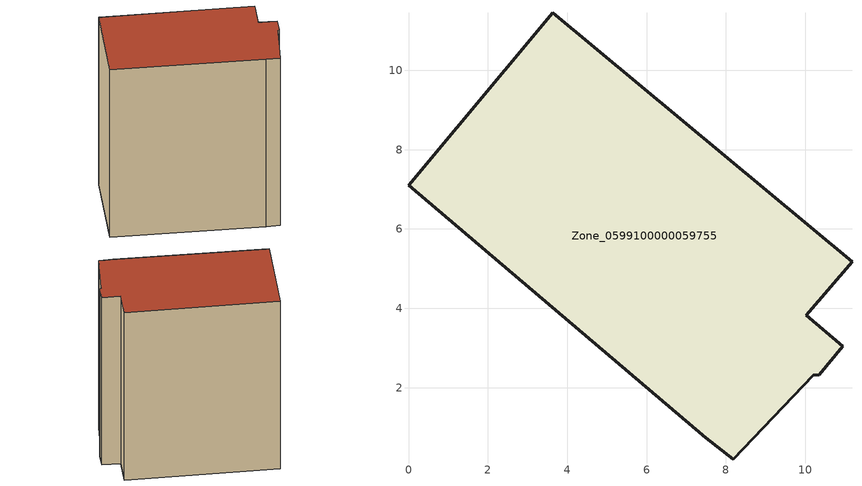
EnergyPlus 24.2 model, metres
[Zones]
Zone_0599100000059755
 floor ground (C_G): 8.19,0.2 7.49,0.74 0,7.1 3.63,11.45 11.18,5.18 10.03,3.82 10.95,3.04 10.36,2.32 10.2,2.31 z0
 wall outside (C_F): 3.63,11.45 0,7.1 7.49,0.74 8.19,0.2 10.2,2.31 10.36,2.32 10.95,3.04 10.03,3.82 11.18,5.18 3.63,11.45 z0:12.81
 roof outside (C_R): 7.49,0.74 8.19,0.2 10.2,2.31 10.36,2.32 10.95,3.04 10.03,3.82 11.18,5.18 3.63,11.45 0,7.1 z12.81
[BUILDING]
Pand.0599100000059755: North Axis=0; Terrain=City; Loads Convergence Tolerance Value=0.04; Temperature Convergence Tolerance Value=0.4; Solar Distribution=FullExterior; Maximum Number of Warmup Days=25; Minimum Number of Warmup Days=1
[Site:Location]
Rotterdam.The.Hague.AP_ZH_NLD Design_Conditions: Latitude=51.96; Longitude=4.45; Time Zone=1; Elevation=-4.5
[SITE:GROUNDTEMPERATURE:BUILDINGSURFACE]
18, 18, 18, 18, 18, 18, 18, 18, 18, 18, 18, 18
[MATERIAL] Thermal Absorptance=0.9; Solar Absorptance=0.7; Visible Absorptance=0.7
Name | Roughness | Thickness | Conductivity | Density | Specific Heat
G.TI.1946 | MediumSmooth | 0.15 | 1 | 540 | 1210
F.TI.1946 | Rough | 0.3 | 0.857143 | 1920 | 840
R.TI.1946 | MediumRough | 0.2 | 0.1 | 1500 | 1000
[CONSTRUCTION]
C_G: G.TI.1946
C_F: F.TI.1946
C_R: R.TI.1946
[ZONE]
Zone_0599100000059755: Type=1; Multiplier=1; Ceiling Height=Autocalculate; Volume=Autocalculate; Floor Area=autocalculate; Part of Total Floor Area=Yes
[ZONEINFILTRATION:DESIGNFLOWRATE]
Infil_Zone_0599100000059755: Zone or ZoneList or Space or SpaceList=Zone_0599100000059755; Schedule=AlwaysOn; Design Flow Rate Calculation Method=Flow/Area; Flow Rate per Floor Area=0.003; Constant Term Coefficient=1; Temperature Term Coefficient=0; Velocity Term Coefficient=0; Velocity Squared Term Coefficient=0
[HVACTEMPLATE:ZONE:IDEALLOADSAIRSYSTEM]
Zone_0599100000059755: Maximum Heating Supply Air Temperature=50; Minimum Cooling Supply Air Temperature=13; Maximum Heating Supply Air Humidity Ratio=0.0156; Minimum Cooling Supply Air Humidity Ratio=0.0077; Heating Limit=NoLimit; Cooling Limit=NoLimit; Dehumidification Control Type=ConstantSensibleHeatRatio; Cooling Sensible Heat Ratio=0.7; Dehumidification Setpoint=60; Humidification Control Type=None; Humidification Setpoint=30; Outdoor Air Method=None; Outdoor Air Flow Rate per Person=0.00944; Outdoor Air Flow Rate per Zone Floor Area=0; Outdoor Air Flow Rate per Zone=0; Demand Controlled Ventilation Type=None; Outdoor Air Economizer Type=NoEconomizer; Heat Recovery Type=None; Sensible Heat Recovery Effectiveness=0.7; Latent Heat Recovery Effectiveness=0.65
[ZONECONTROL:THERMOSTAT]
ThermostatControl_Zone_0599100000059755: Zone or ZoneList=Zone_0599100000059755; Control Type Schedule=DualSetpointControlType; Control 1=Thermostat_Zone_0599100000059755; Temperature Difference Between Cutout And Setpoint=0
[THERMOSTATSETPOINT:DUALSETPOINT]
Thermostat_Zone_0599100000059755: Heating Setpoint Temperature Schedule=HeatingSetpoint_Zone_0599100000059755; Cooling Setpoint Temperature Schedule=CoolingSetpoint_Zone_0599100000059755
[SCHEDULE:COMPACT]
HeatingSetpoint_Zone_0599100000059755: Through: 12/31, For: AllDays, Until: 24:00, 21
CoolingSetpoint_Zone_0599100000059755: Through: 12/31, For: AllDays, Until: 24:00, 24
DualSetpointControlType: Through: 12/31, For: AllDays, Until: 24:00, 4
AlwaysOn: Through: 12/31, For: AllDays, Until: 24:00, 1
